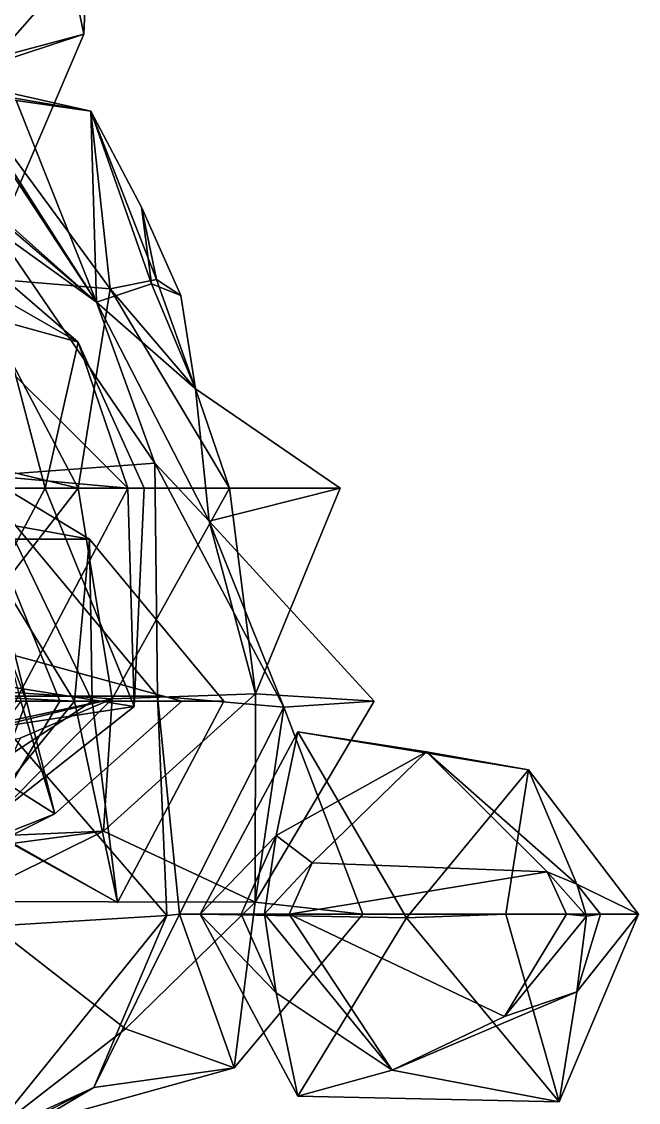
# Model space of a CAD drawing. Extents: x 290083 to 295691, y 4553739 to 4561622.
# Drawn here: x 294195.5 to 294247.1, y 4558748.6 to 4558839 of the extents above; entities that cross this region are included whole.
import ezdxf

# ---------------------------------------------------------------- set-up
doc = ezdxf.new("R2010")
doc.units = 0
doc.layers.add('Au_ppm_Pref_-_0_3', color=7, linetype='CONTINUOUS')

msp = doc.modelspace()

# ---------------------------------------------------------------- linework, layer by layer
at = {"layer": 'Au_ppm_Pref_-_0_3'}
for points in [[(294179.433, 4558852.355, 1816.019), (294196.709, 4558857.156, 1812.846), (294190.126, 4558835.169, 1816.915)], [(294190.126, 4558835.169, 1816.915), (294196.709, 4558857.156, 1812.846), (294200.654, 4558837.976, 1811.494)], [(294200.654, 4558837.976, 1811.494), (294196.709, 4558857.156, 1812.846), (294201.373, 4558853.953, 1805.457)], [(294200.654, 4558837.976, 1811.494), (294201.373, 4558853.953, 1805.457), (294192.685, 4558835.356, 1805.537)], [(294199.17, 4558842.711, 1799.615), (294192.685, 4558835.356, 1805.537), (294201.373, 4558853.953, 1805.457)], [(294189.346, 4558846.567, 1798.362), (294192.685, 4558835.356, 1805.537), (294199.17, 4558842.711, 1799.615)], [(294190.126, 4558835.169, 1816.915), (294200.654, 4558837.976, 1811.494), (294192.452, 4558818.847, 1811.626)], [(294192.452, 4558818.847, 1811.626), (294200.654, 4558837.976, 1811.494), (294192.685, 4558835.356, 1805.537)], [(294179.048, 4558836.529, 1859.013), (294201.261, 4558831.542, 1859.009), (294195.01, 4558832.43, 1862.251)], [(294190.585, 4558833.341, 1853.376), (294201.261, 4558831.542, 1859.009), (294179.048, 4558836.529, 1859.013)], [(294202.866, 4558816.673, 1853.436), (294190.585, 4558833.341, 1853.376), (294190.828, 4558817.691, 1846.848)], [(294202.866, 4558816.673, 1853.436), (294201.261, 4558831.542, 1859.009), (294190.585, 4558833.341, 1853.376)], [(294190.895, 4558832.463, 1864.577), (294201.713, 4558815.565, 1864.284), (294190.682, 4558832.328, 1865.003)], [(294201.713, 4558815.565, 1864.284), (294190.895, 4558832.463, 1864.577), (294195.01, 4558832.43, 1862.251)], [(294201.713, 4558815.565, 1864.284), (294195.01, 4558832.43, 1862.251), (294201.261, 4558831.542, 1859.009)], [(294190.682, 4558832.328, 1865.003), (294201.713, 4558815.565, 1864.284), (294192.763, 4558823.524, 1869.937)], [(294205.505, 4558823.506, 1859.009), (294201.261, 4558831.542, 1859.009), (294206.747, 4558817.47, 1857.274)], [(294201.261, 4558831.542, 1859.009), (294202.866, 4558816.673, 1853.436), (294206.747, 4558817.47, 1857.274)], [(294206.338, 4558817.108, 1860.691), (294201.261, 4558831.542, 1859.009), (294205.505, 4558823.506, 1859.009)], [(294201.713, 4558815.565, 1864.284), (294201.261, 4558831.542, 1859.009), (294206.338, 4558817.108, 1860.691)], [(294201.713, 4558815.565, 1864.284), (294192.889, 4558823.101, 1870.136), (294192.763, 4558823.524, 1869.937)], [(294206.747, 4558817.47, 1857.274), (294208.778, 4558816.111, 1859.009), (294205.505, 4558823.506, 1859.009)], [(294208.778, 4558816.111, 1859.009), (294206.338, 4558817.108, 1860.691), (294205.505, 4558823.506, 1859.009)], [(294201.713, 4558815.565, 1864.284), (294193.203, 4558821.663, 1870.979), (294192.889, 4558823.101, 1870.136)], [(294191.52, 4558800.974, 1877.031), (294193.203, 4558821.663, 1870.979), (294206.622, 4558802.083, 1871.006)], [(294193.203, 4558821.663, 1870.979), (294201.713, 4558815.565, 1864.284), (294206.622, 4558802.083, 1871.006)], [(294197.423, 4558800.013, 1812.728), (294192.452, 4558818.847, 1811.626), (294185.509, 4558800.013, 1806.519)], [(294190.388, 4558817.831, 1817.433), (294192.452, 4558818.847, 1811.626), (294200.203, 4558812.228, 1817.433)], [(294197.423, 4558800.013, 1812.728), (294200.203, 4558812.228, 1817.433), (294192.452, 4558818.847, 1811.626)], [(294200.195, 4558800.013, 1847.326), (294190.828, 4558817.691, 1846.848), (294188.362, 4558802.851, 1841.369)], [(294188.965, 4558815.31, 1822.21), (294190.388, 4558817.831, 1817.433), (294200.203, 4558812.228, 1817.433)], [(294202.866, 4558816.673, 1853.436), (294190.828, 4558817.691, 1846.848), (294200.195, 4558800.013, 1847.326)], [(294206.338, 4558817.108, 1860.691), (294210.03, 4558808.309, 1859.009), (294201.713, 4558815.565, 1864.284)], [(294202.866, 4558816.673, 1853.436), (294210.03, 4558808.309, 1859.009), (294206.747, 4558817.47, 1857.274)], [(294208.778, 4558816.111, 1859.009), (294210.03, 4558808.309, 1859.009), (294206.338, 4558817.108, 1860.691)], [(294206.747, 4558817.47, 1857.274), (294210.03, 4558808.309, 1859.009), (294208.778, 4558816.111, 1859.009)], [(294212.876, 4558800.013, 1853.914), (294202.866, 4558816.673, 1853.436), (294200.195, 4558800.013, 1847.326)], [(294210.03, 4558808.309, 1859.009), (294202.866, 4558816.673, 1853.436), (294212.876, 4558800.013, 1853.914)], [(294192.224, 4558801.087, 1829.707), (294188.965, 4558815.31, 1822.21), (294204.356, 4558800.012, 1823.432)], [(294188.965, 4558815.31, 1822.21), (294200.203, 4558812.228, 1817.433), (294204.356, 4558800.012, 1823.432)], [(294211.172, 4558797.236, 1864.256), (294206.622, 4558802.083, 1871.006), (294201.713, 4558815.565, 1864.284)], [(294211.172, 4558797.236, 1864.256), (294201.713, 4558815.565, 1864.284), (294210.03, 4558808.309, 1859.009)], [(294205.729, 4558800.013, 1817.433), (294200.203, 4558812.228, 1817.433), (294197.423, 4558800.013, 1812.728)], [(294205.729, 4558800.013, 1817.433), (294204.356, 4558800.012, 1823.432), (294200.203, 4558812.228, 1817.433)], [(294211.172, 4558797.236, 1864.256), (294210.03, 4558808.309, 1859.009), (294222.143, 4558800.013, 1859.009)], [(294222.143, 4558800.013, 1859.009), (294210.03, 4558808.309, 1859.009), (294212.876, 4558800.013, 1853.914)], [(294187.255, 4558783.394, 1847.82), (294200.195, 4558800.013, 1847.326), (294188.362, 4558802.851, 1841.369)], [(294206.83, 4558782.606, 1877.355), (294191.52, 4558800.974, 1877.031), (294206.622, 4558802.083, 1871.006)], [(294211.172, 4558797.236, 1864.256), (294217.403, 4558781.691, 1870.797), (294206.622, 4558802.083, 1871.006)], [(294206.83, 4558782.606, 1877.355), (294206.622, 4558802.083, 1871.006), (294217.403, 4558781.691, 1870.797)], [(294182.772, 4558799.036, 1836.175), (294192.224, 4558801.087, 1829.707), (294201.141, 4558795.737, 1835.251)], [(294201.366, 4558782.195, 1830.631), (294192.224, 4558801.087, 1829.707), (294184.04, 4558782.195, 1831.704)], [(294191.775, 4558782.61, 1882.179), (294191.52, 4558800.974, 1877.031), (294206.83, 4558782.606, 1877.355)], [(294201.366, 4558782.195, 1830.631), (294201.141, 4558795.737, 1835.251), (294192.224, 4558801.087, 1829.707)], [(294192.224, 4558801.087, 1829.707), (294204.356, 4558800.012, 1823.432), (294193.831, 4558780.078, 1823.969)], [(294189.039, 4558784.244, 1812.118), (294197.423, 4558800.013, 1812.728), (294185.509, 4558800.013, 1806.519)], [(294191.375, 4558800.05, 1924.288), (294198.648, 4558782.195, 1924.341), (294186.712, 4558782.195, 1927.993)], [(294203.031, 4558782.377, 1853.139), (294200.195, 4558800.013, 1847.326), (294187.255, 4558783.394, 1847.82)], [(294189.039, 4558784.244, 1812.118), (294204.889, 4558781.733, 1817.406), (294197.423, 4558800.013, 1812.728)], [(294191.375, 4558800.05, 1924.288), (294195.864, 4558782.195, 1920.428), (294198.648, 4558782.195, 1924.341)], [(294191.375, 4558800.05, 1924.288), (294194.367, 4558786.157, 1918.402), (294195.864, 4558782.195, 1920.428)], [(294193.831, 4558780.078, 1823.969), (294204.356, 4558800.012, 1823.432), (294204.889, 4558781.733, 1817.406)], [(294205.729, 4558800.013, 1817.433), (294197.423, 4558800.013, 1812.728), (294204.889, 4558781.733, 1817.406)], [(294203.031, 4558782.377, 1853.139), (294212.876, 4558800.013, 1853.914), (294200.195, 4558800.013, 1847.326)], [(294203.031, 4558782.377, 1853.139), (294215.028, 4558782.802, 1859.32), (294212.876, 4558800.013, 1853.914)], [(294204.889, 4558781.733, 1817.406), (294204.356, 4558800.012, 1823.432), (294205.729, 4558800.013, 1817.433)], [(294211.172, 4558797.236, 1864.256), (294222.143, 4558800.013, 1859.009), (294215.028, 4558782.802, 1859.32)], [(294215.028, 4558782.802, 1859.32), (294222.143, 4558800.013, 1859.009), (294212.876, 4558800.013, 1853.914)], [(294191.565, 4558795.738, 1839.766), (294182.772, 4558799.036, 1836.175), (294201.141, 4558795.737, 1835.251)], [(294211.172, 4558797.236, 1864.256), (294224.989, 4558782.195, 1864.948), (294217.403, 4558781.691, 1870.797)], [(294211.172, 4558797.236, 1864.256), (294215.028, 4558782.802, 1859.32), (294224.989, 4558782.195, 1864.948)], [(294177.648, 4558783.295, 1840.985), (294191.565, 4558795.738, 1839.766), (294199.888, 4558782.195, 1839.175)], [(294191.565, 4558795.738, 1839.766), (294201.141, 4558795.737, 1835.251), (294199.888, 4558782.195, 1839.175)], [(294201.141, 4558795.737, 1835.251), (294212.379, 4558782.195, 1835.251), (294199.888, 4558782.195, 1839.175)], [(294201.366, 4558782.195, 1830.631), (294212.379, 4558782.195, 1835.251), (294201.141, 4558795.737, 1835.251)], [(294194.367, 4558786.157, 1918.402), (294208.859, 4558782.195, 1918.402), (294195.864, 4558782.195, 1920.428)], [(294208.859, 4558782.195, 1918.402), (294194.367, 4558786.157, 1918.402), (294195.382, 4558782.195, 1916.602)], [(294189.039, 4558784.244, 1812.118), (294188.43, 4558768.811, 1817.433), (294204.889, 4558781.733, 1817.406)], [(294177.648, 4558783.295, 1840.985), (294199.888, 4558782.195, 1839.175), (294191.565, 4558771.947, 1838.667)], [(294203.031, 4558782.377, 1853.139), (294187.255, 4558783.394, 1847.82), (294178.149, 4558777.014, 1852.837)], [(294203.031, 4558782.377, 1853.139), (294202.305, 4558771.31, 1860.443), (294215.028, 4558782.802, 1859.32)], [(294202.305, 4558771.31, 1860.443), (294215.008, 4558765.37, 1865.445), (294215.028, 4558782.802, 1859.32)], [(294215.008, 4558765.37, 1865.445), (294224.989, 4558782.195, 1864.948), (294215.028, 4558782.802, 1859.32)], [(294203.031, 4558782.377, 1853.139), (294178.149, 4558777.014, 1852.837), (294182.465, 4558777.427, 1853.017)], [(294203.031, 4558782.377, 1853.139), (294182.465, 4558777.427, 1853.017), (294195.335, 4558779.078, 1853.449)], [(294201.366, 4558782.195, 1830.631), (294184.04, 4558782.195, 1831.704), (294188.535, 4558773.787, 1833.877)], [(294190.937, 4558769.124, 1923.055), (294186.712, 4558782.195, 1927.993), (294198.648, 4558782.195, 1924.341)], [(294201.366, 4558782.195, 1830.631), (294188.535, 4558773.787, 1833.877), (294203.487, 4558765.334, 1835.251)], [(294198.23, 4558772.77, 1918.402), (294190.937, 4558769.124, 1923.055), (294195.864, 4558782.195, 1920.428)], [(294198.648, 4558782.195, 1924.341), (294195.864, 4558782.195, 1920.428), (294190.937, 4558769.124, 1923.055)], [(294203.031, 4558782.377, 1853.139), (294195.335, 4558779.078, 1853.449), (294191.565, 4558770.849, 1855.227)], [(294203.031, 4558782.377, 1853.139), (294191.565, 4558770.849, 1855.227), (294202.305, 4558771.31, 1860.443)], [(294203.487, 4558765.334, 1835.251), (294191.565, 4558771.947, 1838.667), (294199.888, 4558782.195, 1839.175)], [(294198.23, 4558772.77, 1918.402), (294195.382, 4558782.195, 1916.602), (294191.565, 4558776.956, 1916.656)], [(294191.775, 4558782.61, 1882.179), (294207.605, 4558764.263, 1883.461), (294191.57, 4558763.27, 1888.105)], [(294191.775, 4558782.61, 1882.179), (294206.83, 4558782.606, 1877.355), (294207.605, 4558764.263, 1883.461)], [(294198.23, 4558772.77, 1918.402), (294208.859, 4558782.195, 1918.402), (294195.382, 4558782.195, 1916.602)], [(294208.859, 4558782.195, 1918.402), (294198.23, 4558772.77, 1918.402), (294195.864, 4558782.195, 1920.428)], [(294203.487, 4558765.334, 1835.251), (294199.888, 4558782.195, 1839.175), (294212.379, 4558782.195, 1835.251)], [(294201.366, 4558782.195, 1830.631), (294203.487, 4558765.334, 1835.251), (294212.379, 4558782.195, 1835.251)], [(294208.681, 4558764.377, 1875.834), (294206.83, 4558782.606, 1877.355), (294217.403, 4558781.691, 1870.797)], [(294208.681, 4558764.377, 1875.834), (294207.605, 4558764.263, 1883.461), (294206.83, 4558782.606, 1877.355)], [(294215.008, 4558765.37, 1865.445), (294217.403, 4558781.691, 1870.797), (294224.989, 4558782.195, 1864.948)], [(294188.43, 4558768.811, 1817.433), (294193.831, 4558780.078, 1823.969), (294204.889, 4558781.733, 1817.406)], [(294224.034, 4558764.377, 1870.887), (294208.681, 4558764.377, 1875.834), (294217.403, 4558781.691, 1870.797)], [(294215.008, 4558765.37, 1865.445), (294224.034, 4558764.377, 1870.887), (294217.403, 4558781.691, 1870.797)], [(294210.419, 4558764.377, 1918.402), (294218.589, 4558779.613, 1918.402), (294227.694, 4558764.049, 1921.017)], [(294210.419, 4558764.377, 1918.402), (294216.764, 4558770.953, 1914.655), (294218.589, 4558779.613, 1918.402)], [(294216.764, 4558770.953, 1914.655), (294229.363, 4558777.95, 1913.877), (294218.589, 4558779.613, 1918.402)], [(294218.589, 4558779.613, 1918.402), (294237.897, 4558776.446, 1918.402), (294227.694, 4558764.049, 1921.017)], [(294218.589, 4558779.613, 1918.402), (294229.363, 4558777.95, 1913.877), (294237.897, 4558776.446, 1918.402)], [(294216.764, 4558770.953, 1914.655), (294219.797, 4558768.666, 1912.463), (294229.363, 4558777.95, 1913.877)], [(294229.363, 4558777.95, 1913.877), (294219.797, 4558768.666, 1912.463), (294239.461, 4558767.913, 1912.463)], [(294229.363, 4558777.95, 1913.877), (294239.461, 4558767.913, 1912.463), (294241.962, 4558766.868, 1913.293)], [(294229.363, 4558777.95, 1913.877), (294241.962, 4558766.868, 1913.293), (294237.897, 4558776.446, 1918.402)], [(294178.266, 4558764.829, 1918.762), (294198.23, 4558772.77, 1918.402), (294191.565, 4558776.956, 1916.656)], [(294235.995, 4558764.377, 1921.528), (294227.694, 4558764.049, 1921.017), (294237.897, 4558776.446, 1918.402)], [(294235.995, 4558764.377, 1921.528), (294237.897, 4558776.446, 1918.402), (294247.106, 4558764.377, 1918.402)], [(294247.106, 4558764.377, 1918.402), (294237.897, 4558776.446, 1918.402), (294241.962, 4558766.868, 1913.293)], [(294203.487, 4558765.334, 1835.251), (294188.535, 4558773.787, 1833.877), (294191.565, 4558771.947, 1838.667)], [(294198.23, 4558772.77, 1918.402), (294178.266, 4558764.829, 1918.762), (294190.937, 4558769.124, 1923.055)], [(294190.416, 4558765.427, 1865.311), (294202.305, 4558771.31, 1860.443), (294179.269, 4558768.226, 1859.358)], [(294179.269, 4558768.226, 1859.358), (294202.305, 4558771.31, 1860.443), (294191.565, 4558770.849, 1855.227)], [(294190.416, 4558765.427, 1865.311), (294215.008, 4558765.37, 1865.445), (294202.305, 4558771.31, 1860.443)], [(294210.419, 4558764.377, 1918.402), (294213.854, 4558764.377, 1913.834), (294216.764, 4558770.953, 1914.655)], [(294215.79, 4558764.397, 1912.264), (294216.764, 4558770.953, 1914.655), (294213.854, 4558764.377, 1913.834)], [(294215.79, 4558764.397, 1912.264), (294219.797, 4558768.666, 1912.463), (294216.764, 4558770.953, 1914.655)], [(294217.861, 4558764.377, 1911.945), (294219.797, 4558768.666, 1912.463), (294215.79, 4558764.397, 1912.264)], [(294217.861, 4558764.377, 1911.945), (294239.461, 4558767.913, 1912.463), (294219.797, 4558768.666, 1912.463)], [(294217.861, 4558764.377, 1911.945), (294241.088, 4558764.377, 1912.051), (294239.461, 4558767.913, 1912.463)], [(294241.088, 4558764.377, 1912.051), (294242.767, 4558764.204, 1912.277), (294239.461, 4558767.913, 1912.463)], [(294239.461, 4558767.913, 1912.463), (294242.767, 4558764.204, 1912.277), (294241.962, 4558766.868, 1913.293)], [(294247.106, 4558764.377, 1918.402), (294241.962, 4558766.868, 1913.293), (294243.922, 4558764.377, 1913.387)], [(294243.922, 4558764.377, 1913.387), (294241.962, 4558766.868, 1913.293), (294242.767, 4558764.204, 1912.277)], [(294190.416, 4558765.427, 1865.311), (294192.502, 4558745.758, 1870.831), (294204.164, 4558754.775, 1867.687)], [(294190.416, 4558765.427, 1865.311), (294204.164, 4558754.775, 1867.687), (294215.008, 4558765.37, 1865.445)], [(294204.164, 4558754.775, 1867.687), (294213.255, 4558751.52, 1870.887), (294215.008, 4558765.37, 1865.445)], [(294213.255, 4558751.52, 1870.887), (294224.034, 4558764.377, 1870.887), (294215.008, 4558765.37, 1865.445)], [(294207.605, 4558764.263, 1883.461), (294192.137, 4558745.132, 1882.864), (294191.57, 4558763.27, 1888.105)], [(294201.51, 4558749.86, 1877.115), (294192.137, 4558745.132, 1882.864), (294207.605, 4558764.263, 1883.461)], [(294213.255, 4558751.52, 1870.887), (294201.51, 4558749.86, 1877.115), (294208.681, 4558764.377, 1875.834)], [(294201.51, 4558749.86, 1877.115), (294207.605, 4558764.263, 1883.461), (294208.681, 4558764.377, 1875.834)], [(294213.255, 4558751.52, 1870.887), (294208.681, 4558764.377, 1875.834), (294224.034, 4558764.377, 1870.887)], [(294210.419, 4558764.377, 1918.402), (294227.694, 4558764.049, 1921.017), (294218.586, 4558749.136, 1918.402)], [(294210.419, 4558764.377, 1918.402), (294218.586, 4558749.136, 1918.402), (294216.764, 4558757.792, 1914.657)], [(294210.419, 4558764.377, 1918.402), (294216.764, 4558757.792, 1914.657), (294213.854, 4558764.377, 1913.834)], [(294213.854, 4558764.377, 1913.834), (294216.764, 4558757.792, 1914.657), (294215.79, 4558764.397, 1912.264)], [(294217.861, 4558764.377, 1911.945), (294215.79, 4558764.397, 1912.264), (294226.483, 4558751.317, 1912.691)], [(294216.764, 4558757.792, 1914.657), (294226.483, 4558751.317, 1912.691), (294215.79, 4558764.397, 1912.264)], [(294217.861, 4558764.377, 1911.945), (294226.483, 4558751.317, 1912.691), (294235.899, 4558755.802, 1912.463)], [(294217.861, 4558764.377, 1911.945), (294235.899, 4558755.802, 1912.463), (294241.088, 4558764.377, 1912.051)], [(294240.466, 4558748.674, 1918.402), (294218.586, 4558749.136, 1918.402), (294227.694, 4558764.049, 1921.017)], [(294235.995, 4558764.377, 1921.528), (294240.466, 4558748.674, 1918.402), (294227.694, 4558764.049, 1921.017)], [(294241.088, 4558764.377, 1912.051), (294235.899, 4558755.802, 1912.463), (294242.767, 4558764.204, 1912.277)], [(294241.962, 4558757.874, 1914.63), (294242.767, 4558764.204, 1912.277), (294235.899, 4558755.802, 1912.463)], [(294235.995, 4558764.377, 1921.528), (294247.106, 4558764.377, 1918.402), (294240.466, 4558748.674, 1918.402)], [(294247.106, 4558764.377, 1918.402), (294241.962, 4558757.874, 1914.63), (294240.466, 4558748.674, 1918.402)], [(294247.106, 4558764.377, 1918.402), (294243.922, 4558764.377, 1913.387), (294241.962, 4558757.874, 1914.63)], [(294241.962, 4558757.874, 1914.63), (294243.922, 4558764.377, 1913.387), (294242.767, 4558764.204, 1912.277)], [(294216.764, 4558757.792, 1914.657), (294218.586, 4558749.136, 1918.402), (294226.483, 4558751.317, 1912.691)], [(294226.483, 4558751.317, 1912.691), (294240.466, 4558748.674, 1918.402), (294241.962, 4558757.874, 1914.63)], [(294226.483, 4558751.317, 1912.691), (294241.962, 4558757.874, 1914.63), (294235.899, 4558755.802, 1912.463)], [(294204.164, 4558754.775, 1867.687), (294192.502, 4558745.758, 1870.831), (294213.255, 4558751.52, 1870.887)], [(294213.255, 4558751.52, 1870.887), (294192.502, 4558745.758, 1870.831), (294201.51, 4558749.86, 1877.115)], [(294218.586, 4558749.136, 1918.402), (294240.466, 4558748.674, 1918.402), (294226.483, 4558751.317, 1912.691)], [(294201.51, 4558749.86, 1877.115), (294192.502, 4558745.758, 1870.831), (294183.958, 4558739.498, 1876.827)], [(294183.958, 4558739.498, 1876.827), (294192.137, 4558745.132, 1882.864), (294201.51, 4558749.86, 1877.115)]]:
    msp.add_3dface(points, dxfattribs=at)

doc.saveas('drawing.dxf')
